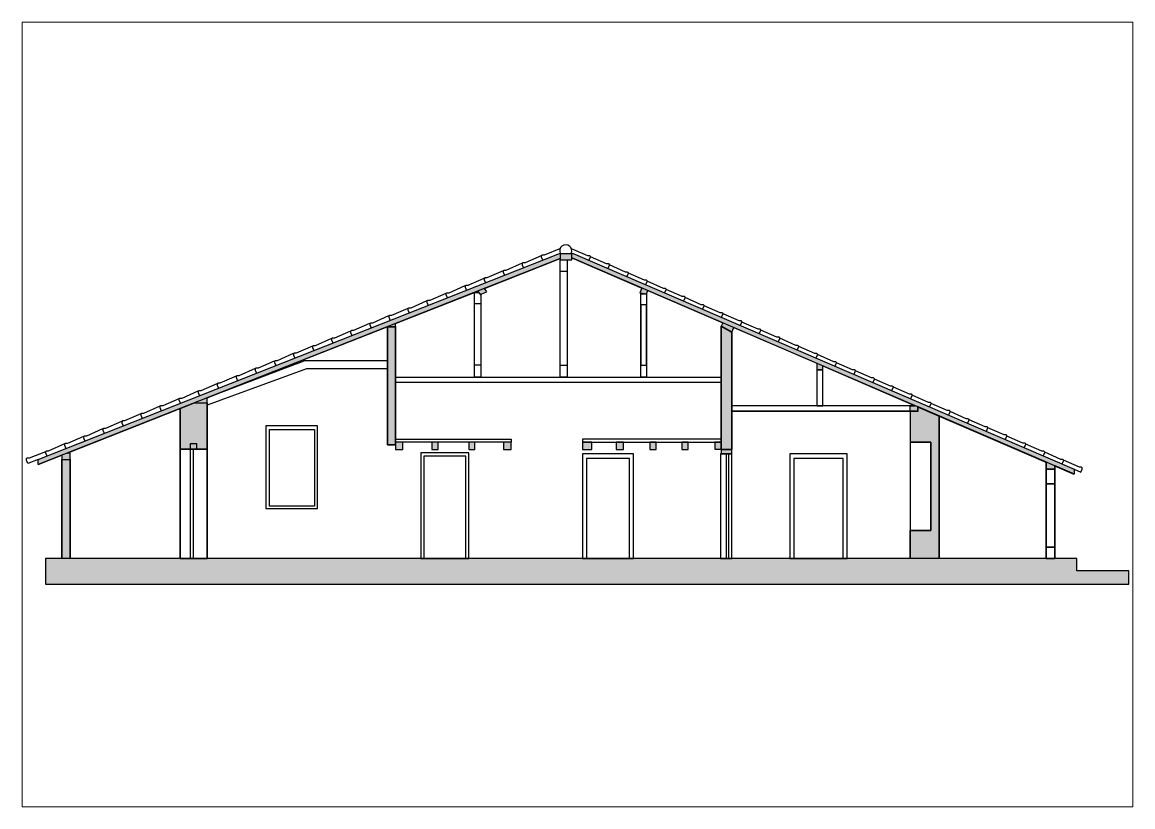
# Paper-space layout 'Layout2' of a CAD drawing. Header units: millimetres. Extents: x 30 to 267, y 21 to 189.
# The model-space entities are those that its viewports show. They can reach past a viewport. Long polylines and large blocks are cut down to what shows.
import ezdxf

# ---------------------------------------------------------------- set-up
doc = ezdxf.new("R2010")
doc.units = ezdxf.units.MM
doc.layers.get('0').update_dxf_attribs({"color": 250, "lineweight": 25})
for name, color, linetype, lineweight in [('A-ALV-___-___-EXI', 250, 'Continuous', 35), ('A-BAS-___-___-EXI', 250, 'Continuous', 25), ('A-COB-___-___-EXI', 250, 'Continuous', 25), ('A-JAN-___-___-EXI', 250, 'Continuous', 25), ('A-POR-___-___-EXI', 250, 'Continuous', 25)]:
    doc.layers.add(name, color=color, linetype=linetype, lineweight=lineweight)

msp = doc.modelspace()

# ---------------------------------------------------------------- hatches: boundary and pattern name
at = {"layer": 'A-ALV-___-___-EXI'}
h = msp.add_hatch(color=11, dxfattribs=at)
h.paths.add_polyline_path([(-29373, -11046), (-29373, -8300), (-29787, -8122), (-29787, -8204), (-29934, -8204), (-29934, -8806), (-29534, -8806), (-29534, -10506), (-29934, -10506), (-29934, -11046), (-29540, -11046)])
h.paths.add_polyline_path([(-46298, -11046), (-46141, -11046), (-46141, -9136), (-46298, -9136), (-46298, -9236)])
h.paths.add_polyline_path([(-33376, -8944), (-33376, -6678), (-33578, -6566), (-33578, -8944)])
h.paths.add_polyline_path([(-43497, -8939), (-43497, -8046), (-43743, -8046), (-44020, -8155), (-44020, -8939), (-43828, -8939), (-43828, -8833), (-43693, -8833), (-43693, -8939)])
h.paths.add_polyline_path([(-39861, -8856), (-39861, -6576), (-40021, -6576), (-40021, -8856)])
at = {"layer": 'A-BAS-___-___-EXI', "true_color": 0xcb9898}
msp.add_hatch(color=253, dxfattribs=at).paths.add_polyline_path([(-25719, -11546), (-25719, -11286), (-26721, -11286), (-26721, -11046), (-46613, -11046), (-46613, -11546), (-35064, -11546)])
at = {"layer": 'A-COB-___-___-EXI', "true_color": 0xc19a82}
h = msp.add_hatch(color=33, dxfattribs=at)
h.paths.add_polyline_path([(-26770, -9421), (-26770, -9326), (-36439, -5164), (-36699, -5164), (-46757, -9136), (-46757, -9236), (-46298, -9055), (-46298, -9136), (-46138, -9136), (-46138, -9016), (-46200, -9016), (-43743, -8046), (-43497, -8046), (-43497, -7949), (-41775, -7268), (-41757, -7286), (-41627, -7234), (-41645, -7217), (-40022, -6576), (-39861, -6576), (-39861, -6512), (-38276, -5886), (-38231, -5952), (-38100, -5901), (-38146, -5835), (-36684, -5257), (-36684, -5284), (-36459, -5284), (-36459, -5249), (-35111, -5829), (-35151, -5921), (-35024, -5942), (-34997, -5878), (-33550, -6501), (-33578, -6566), (-33376, -6678), (-33339, -6592), (-31738, -7281), (-31738, -7404), (-31620, -7404), (-31620, -7332), (-29836, -8100), (-29936, -8100), (-29936, -8204), (-29787, -8204), (-29787, -8121), (-27314, -9186), (-27314, -9326), (-27146, -9326), (-27146, -9259)])
h.paths.add_polyline_path([(-33578, -9026), (-33376, -9026), (-33376, -8946), (-33578, -8946)])
h.paths.add_polyline_path([(-39041, -8944), (-39041, -8804), (-39161, -8804), (-39161, -8944)])
h.paths.add_polyline_path([(-34217, -8944), (-34217, -8804), (-34340, -8804), (-34340, -8944)])
h.paths.add_polyline_path([(-39722, -8944), (-39722, -8804), (-39861, -8804), (-39861, -8944)])
h.paths.add_polyline_path([(-36074, -8944), (-36074, -8804), (-36258, -8804), (-36258, -8944)])
h.paths.add_polyline_path([(-38450, -8944), (-38334, -8944), (-38334, -8804), (-38450, -8804)])
h.paths.add_polyline_path([(-34956, -8944), (-34835, -8944), (-34835, -8804), (-34956, -8804)])
h.paths.add_polyline_path([(-35606, -8944), (-35466, -8944), (-35466, -8804), (-35606, -8804)])
h.paths.add_polyline_path([(-37633, -8944), (-37633, -8804), (-37777, -8804), (-37777, -8944)])
h.paths.add_polyline_path([(-33701, -8941), (-33578, -8941), (-33578, -8804), (-33701, -8804)])
h.paths.add_polyline_path([(-43693, -8939), (-43693, -8833), (-43828, -8833), (-43828, -8939)])

# ---------------------------------------------------------------- linework, layer by layer
at = {"layer": 'A-ALV-___-___-EXI'}
for p, q in [((-40021, -6576), (-40021, -8856)), ((-39861, -8804), (-39861, -6576)), ((-33578, -6566), (-33578, -8804)), ((-33376, -8944), (-33376, -6678)), ((-43497, -8939), (-43497, -8046)), ((-44020, -8155), (-44020, -8939)), ((-29373, -11046), (-29373, -8300)), ((-44020, -8939), (-43828, -8939)), ((-43693, -8939), (-43497, -8939)), ((-29534, -10506), (-29534, -8806)), ((-29534, -8806), (-29534, -10506)), ((-46298, -9136), (-46298, -11046)), ((-46141, -11046), (-46141, -9136)), ((-29934, -10506), (-29534, -10506)), ((-29534, -10506), (-29934, -10506)), ((-29934, -10506), (-29934, -11046))]:
    msp.add_line(p, q, dxfattribs=at)
for points in [[(-40021, -8856), (-40021, -6576), (-39861, -6576), (-39861, -8856)], [(-33578, -8944), (-33578, -6566), (-33376, -6678), (-33376, -8944)], [(-44020, -8939), (-44020, -11046), (-43497, -11046), (-43497, -8939)], [(-27314, -10828), (-27314, -9610), (-27146, -9610), (-27146, -10828)]]:
    msp.add_lwpolyline(points, close=True, dxfattribs=at)
msp.add_lwpolyline([(-33376, -8204), (-29787, -8204), (-29787, -8121), (-27314, -9186), (-27314, -9326), (-27146, -9326), (-27314, -9326), (-27314, -11046), (-27146, -11046), (-27146, -9326), (-27146, -9259), (-26770, -9421)], dxfattribs=at)
at = {"layer": 'A-BAS-___-___-EXI'}
msp.add_lwpolyline([(-25719, -11546), (-25719, -11286), (-26721, -11286), (-26721, -11046), (-27736, -11046), (-39676, -11046), (-39876, -11046), (-46613, -11046), (-46613, -11546)], close=True, dxfattribs=at)
at = {"layer": 'A-COB-___-___-EXI'}
for p, q in [((-36684, -5504), (-36552, -5504)), ((-38218, -6136), (-38342, -6136)), ((-38218, -7320), (-38342, -7320)), ((-36684, -7320), (-36552, -7320)), ((-29603, -8201), (-29787, -8122)), ((-29934, -8204), (-29934, -8806)), ((-40021, -8856), (-39861, -8856)), ((-33578, -8941), (-33578, -8944)), ((-33578, -8944), (-33376, -8944)), ((-29934, -8806), (-29534, -8806)), ((-29534, -8806), (-29934, -8806))]:
    msp.add_line(p, q, dxfattribs=at)
msp.add_lwpolyline([(-36477, -5164, 1.655252), (-36684, -5164), (-36684, -5257), (-46757, -9236), (-46298, -9055), (-46298, -9136), (-46138, -9136), (-46138, -9016), (-46200, -9016), (-43743, -8046), (-43497, -8046), (-43497, -7949)], format="xyb", dxfattribs=at)
for points in [[(-36681, -5067), (-36997, -5194), (-37037, -5193), (-37051, -5206), (-37052, -5226), (-37028, -5286)], [(-36473, -5063), (-36162, -5201), (-36122, -5201), (-36108, -5215), (-36108, -5235), (-36134, -5294)], [(-46757, -9136), (-36699, -5164), (-36439, -5164), (-26770, -9326), (-26643, -9383), (-26615, -9321), (-26615, -9301), (-26629, -9287), (-26669, -9287), (-26980, -9150)], [(-40021, -7389), (-41581, -7389), (-43497, -8086), (-43497, -7949), (-41775, -7268), (-41757, -7286), (-41627, -7234), (-41645, -7217), (-40022, -6576), (-39861, -6576), (-39861, -6512), (-38276, -5886), (-38231, -5952), (-38100, -5901), (-38146, -5835), (-36684, -5257), (-36684, -5284), (-36459, -5284), (-36459, -5249), (-35111, -5829), (-35151, -5921), (-35024, -5942), (-34997, -5878), (-33550, -6501), (-33578, -6566), (-33376, -6678), (-33339, -6592), (-31738, -7281), (-31738, -7404), (-31620, -7404), (-31738, -7404), (-31738, -8100), (-31620, -8100), (-31620, -7404), (-31620, -7332), (-29836, -8100)], [(-37421, -5351), (-37732, -5489), (-37772, -5489), (-37786, -5503), (-37786, -5523), (-37760, -5582)], [(-37053, -5206), (-37364, -5344), (-37404, -5344), (-37418, -5358), (-37418, -5378), (-37392, -5437)], [(-26770, -9326), (-26770, -9421), (-36459, -5249), (-36459, -5164)], [(-36108, -5220), (-35797, -5358), (-35757, -5358), (-35743, -5372), (-35743, -5392), (-35769, -5451)], [(-37789, -5497), (-38100, -5634), (-38140, -5634), (-38154, -5648), (-38154, -5668), (-38128, -5728)], [(-35743, -5377), (-35432, -5515), (-35392, -5515), (-35378, -5529), (-35378, -5549), (-35404, -5609)], [(-35378, -5535), (-35067, -5672), (-35027, -5672), (-35013, -5686), (-35013, -5706), (-35039, -5766)], [(-38157, -5642), (-38468, -5779), (-38508, -5779), (-38522, -5794), (-38522, -5814), (-38496, -5873)], [(-35013, -5692), (-34702, -5829), (-34662, -5829), (-34647, -5844), (-34648, -5864), (-34674, -5923)], [(-38893, -5932), (-39204, -6070), (-39244, -6070), (-39258, -6084), (-39258, -6104), (-39231, -6163)], [(-38525, -5787), (-38836, -5925), (-38876, -5925), (-38890, -5939), (-38890, -5959), (-38863, -6018)], [(-38218, -5947), (-38218, -7550), (-38342, -7550), (-38342, -5916), (-38256, -5916)], [(-34647, -5849), (-34337, -5987), (-34297, -5987), (-34282, -6001), (-34282, -6021), (-34309, -6080)], [(-39261, -6077), (-39571, -6215), (-39611, -6215), (-39626, -6229), (-39626, -6249), (-39599, -6308)], [(-34282, -6006), (-33971, -6144), (-33931, -6144), (-33917, -6158), (-33917, -6178), (-33944, -6237)], [(-33917, -6163), (-33606, -6301), (-33566, -6301), (-33552, -6315), (-33552, -6335), (-33578, -6394)], [(-39996, -6368), (-40307, -6505), (-40347, -6505), (-40361, -6520), (-40361, -6540), (-40335, -6599)], [(-39628, -6223), (-39939, -6360), (-39979, -6360), (-39993, -6374), (-39993, -6394), (-39967, -6454)], [(-33552, -6320), (-33241, -6458), (-33201, -6458), (-33187, -6472), (-33187, -6492), (-33213, -6552)], [(-40364, -6513), (-40675, -6651), (-40715, -6651), (-40729, -6665), (-40729, -6685), (-40703, -6744)], [(-33187, -6478), (-32876, -6615), (-32836, -6615), (-32822, -6629), (-32822, -6649), (-32848, -6709)], [(-32822, -6635), (-32511, -6772), (-32471, -6772), (-32457, -6787), (-32457, -6807), (-32483, -6866)], [(-41100, -6804), (-41411, -6941), (-41451, -6941), (-41465, -6955), (-41465, -6975), (-41439, -7035)], [(-40732, -6658), (-41043, -6796), (-41083, -6796), (-41097, -6810), (-41097, -6830), (-41071, -6889)], [(-32457, -6792), (-32146, -6930), (-32106, -6930), (-32092, -6944), (-32092, -6964), (-32118, -7023)], [(-41468, -6949), (-41779, -7086), (-41819, -7086), (-41833, -7101), (-41833, -7121), (-41807, -7180)], [(-32092, -6949), (-31781, -7087), (-31741, -7087), (-31727, -7101), (-31727, -7121), (-31753, -7180)], [(-40021, -7236), (-41621, -7236), (-43497, -7949)], [(-42204, -7239), (-42515, -7377), (-42555, -7377), (-42569, -7391), (-42569, -7411), (-42543, -7470)], [(-41836, -7094), (-42147, -7232), (-42187, -7232), (-42201, -7246), (-42201, -7266), (-42175, -7325)], [(-31727, -7106), (-31416, -7244), (-31376, -7244), (-31362, -7258), (-31362, -7278), (-31388, -7337)], [(-31362, -7263), (-31051, -7401), (-31011, -7401), (-30997, -7415), (-30997, -7435), (-31023, -7495)], [(-42572, -7384), (-42883, -7522), (-42923, -7522), (-42937, -7536), (-42937, -7556), (-42911, -7615)], [(-30997, -7421), (-30686, -7558), (-30646, -7558), (-30631, -7572), (-30631, -7592), (-30658, -7652)], [(-43308, -7675), (-43619, -7812), (-43659, -7812), (-43673, -7827), (-43673, -7847), (-43646, -7906)], [(-42940, -7530), (-43251, -7667), (-43291, -7667), (-43305, -7681), (-43305, -7701), (-43279, -7761)], [(-30631, -7578), (-30320, -7715), (-30280, -7715), (-30266, -7730), (-30266, -7750), (-30293, -7809)], [(-43676, -7820), (-43987, -7958), (-44027, -7958), (-44041, -7972), (-44041, -7992), (-44014, -8051)], [(-30266, -7735), (-29955, -7873), (-29915, -7873), (-29901, -7887), (-29901, -7907), (-29927, -7966)], [(-29901, -7892), (-29590, -8030), (-29550, -8030), (-29536, -8044), (-29536, -8064), (-29562, -8123)], [(-44411, -8111), (-44722, -8248), (-44762, -8248), (-44776, -8262), (-44776, -8282), (-44750, -8342)], [(-44044, -7965), (-44354, -8103), (-44394, -8103), (-44409, -8117), (-44409, -8137), (-44382, -8196)], [(-29787, -8204), (-29936, -8204), (-29936, -8100), (-29836, -8100), (-33376, -8100)], [(-29536, -8049), (-29225, -8187), (-29185, -8187), (-29171, -8201), (-29171, -8221), (-29197, -8280)], [(-44779, -8256), (-45090, -8393), (-45130, -8393), (-45144, -8408), (-45144, -8428), (-45118, -8487)], [(-29171, -8207), (-28860, -8344), (-28820, -8344), (-28806, -8358), (-28806, -8378), (-28832, -8438)], [(-45515, -8546), (-45826, -8684), (-45866, -8684), (-45880, -8698), (-45880, -8718), (-45854, -8777)], [(-45147, -8401), (-45458, -8539), (-45498, -8539), (-45512, -8553), (-45512, -8573), (-45486, -8632)], [(-28806, -8364), (-28495, -8501), (-28455, -8501), (-28441, -8515), (-28441, -8535), (-28467, -8595)], [(-28441, -8521), (-28130, -8658), (-28090, -8658), (-28076, -8673), (-28076, -8693), (-28102, -8752)], [(-45883, -8691), (-46194, -8829), (-46234, -8829), (-46248, -8843), (-46248, -8863), (-46222, -8922)], [(-28076, -8678), (-27765, -8816), (-27725, -8816), (-27711, -8830), (-27711, -8850), (-27737, -8909)], [(-46613, -8992), (-46931, -9113), (-46971, -9111), (-46986, -9124), (-46987, -9144), (-46963, -9207)], [(-46251, -8837), (-46562, -8974), (-46602, -8974), (-46616, -8988), (-46616, -9008), (-46590, -9068)], [(-27711, -8835), (-27400, -8973), (-27360, -8973), (-27346, -8987), (-27346, -9007), (-27372, -9066)], [(-27346, -8992), (-27035, -9130), (-26995, -9130), (-26980, -9144), (-26980, -9164), (-27007, -9223)], [(-46757, -9236), (-46757, -9136), (-46958, -9216)]]:
    msp.add_lwpolyline(points, dxfattribs=at)
for points in [[(-36552, -5284), (-36552, -7550), (-36684, -7550), (-36684, -5284)], [(-35024, -5942), (-35024, -7550), (-35133, -7550), (-35133, -5942)], [(-35024, -7320), (-35024, -6155), (-35133, -6155), (-35133, -7320)], [(-39861, -7650), (-39861, -7550), (-33578, -7550), (-33578, -7650)], [(-39861, -8804), (-39861, -8744), (-37633, -8744), (-37633, -8804)], [(-33578, -8804), (-33578, -8744), (-36258, -8744), (-36258, -8804)], [(-43693, -8939), (-43693, -8833), (-43828, -8833), (-43828, -8939)], [(-39722, -8944), (-39722, -8804), (-39861, -8804), (-39861, -8944)], [(-39041, -8944), (-39041, -8804), (-39161, -8804), (-39161, -8944)], [(-38334, -8944), (-38334, -8804), (-38450, -8804), (-38450, -8944)], [(-37777, -8944), (-37633, -8944), (-37633, -8804), (-37777, -8804)], [(-36074, -8944), (-36074, -8804), (-36258, -8804), (-36258, -8944)], [(-35466, -8944), (-35466, -8804), (-35606, -8804), (-35606, -8944)], [(-34835, -8944), (-34835, -8804), (-34956, -8804), (-34956, -8944)], [(-34217, -8944), (-34217, -8804), (-34340, -8804), (-34340, -8944)], [(-33578, -8941), (-33578, -8804), (-33701, -8804), (-33701, -8941)], [(-33376, -9026), (-33376, -8946), (-33578, -8946), (-33578, -9026)]]:
    msp.add_lwpolyline(points, close=True, dxfattribs=at)
at = {"layer": 'A-JAN-___-___-EXI'}
msp.add_line((-29934, -8806), (-29934, -10506), dxfattribs=at)
for points in [[(-41366, -10086), (-41366, -8486), (-42366, -8486), (-42366, -10086)], [(-41425, -8557), (-41425, -10037), (-42295, -10037), (-42295, -8557)]]:
    msp.add_lwpolyline(points, close=True, dxfattribs=at)
at = {"layer": 'A-POR-___-___-EXI'}
for points in [[(-43828, -8939), (-43828, -11046), (-43758, -11046), (-43758, -8939)], [(-39378, -9006), (-39378, -11046), (-38450, -11046), (-38450, -9006)], [(-39318, -9076), (-39318, -11046), (-38510, -11046), (-38510, -9076)], [(-36258, -9026), (-36258, -11046), (-35270, -11046), (-35270, -9026)], [(-36178, -9116), (-36178, -11046), (-35350, -11046), (-35350, -9116)], [(-33596, -9026), (-33596, -11046), (-33376, -11046), (-33376, -9026)], [(-33486, -9026), (-33486, -11046), (-33432, -11046), (-33432, -9026)], [(-32258, -9026), (-32258, -11046), (-31150, -11046), (-31150, -9026)], [(-32178, -9116), (-32178, -11046), (-31230, -11046), (-31230, -9116)]]:
    msp.add_lwpolyline(points, close=True, dxfattribs=at)

psp = doc.layouts.new('Layout2')

# ---------------------------------------------------------------- viewports
at = {"layer": '0'}
psp.add_viewport(center=(148.5, 104.94), size=(237.6, 167.9109), view_center_point=(-36352.64, -8269.47), view_height=15140.5784, dxfattribs=at)

doc.saveas('drawing.dxf')
